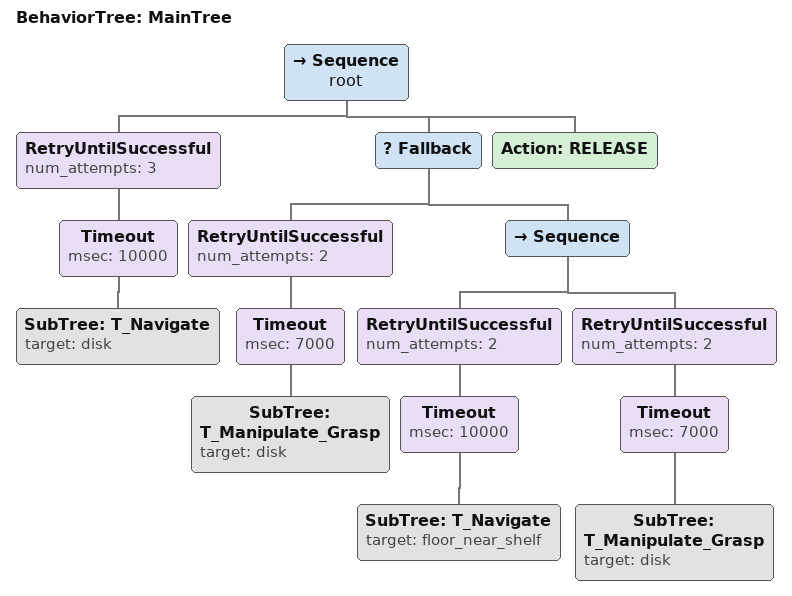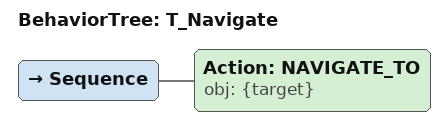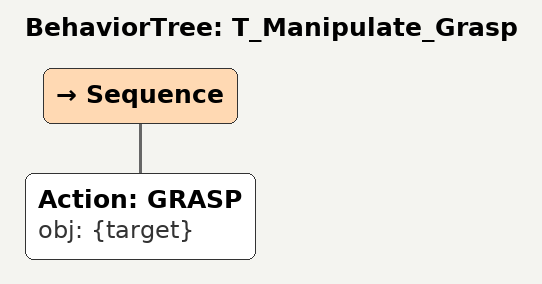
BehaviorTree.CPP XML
<root main_tree_to_execute="MainTree">
  <BehaviorTree ID="MainTree">
    <Sequence name="root">
      <!-- Retry navigation to disk up to 3 times with timeout -->
      <RetryUntilSuccessful num_attempts="3">
        <Timeout msec="10000">
          <SubTree ID="T_Navigate" target="disk"/>
        </Timeout>
      </RetryUntilSuccessful>
      <!-- Fallback: Robust grasp with recovery if disk is missing -->
      <Fallback>
        <!-- Primary grasp attempt with retry and timeout -->
        <RetryUntilSuccessful num_attempts="2">
          <Timeout msec="7000">
            <SubTree ID="T_Manipulate_Grasp" target="disk"/>
          </Timeout>
        </RetryUntilSuccessful>
        <!-- Recovery: Search and retry grasp at floor location -->
        <Sequence>
          <!-- Retry navigation to floor near shelf with timeout -->
          <RetryUntilSuccessful num_attempts="2">
            <Timeout msec="10000">
              <SubTree ID="T_Navigate" target="floor_near_shelf"/>
            </Timeout>
          </RetryUntilSuccessful>
          <!-- Retry grasp at new location with timeout -->
          <RetryUntilSuccessful num_attempts="2">
            <Timeout msec="7000">
              <SubTree ID="T_Manipulate_Grasp" target="disk"/>
            </Timeout>
          </RetryUntilSuccessful>
        </Sequence>
      </Fallback>
      <!-- Release disk after successful grasp -->
      <Action ID="RELEASE"/>
    </Sequence>
  </BehaviorTree>
  <BehaviorTree ID="T_Navigate">
    <Sequence>
      <Action ID="NAVIGATE_TO" obj="{target}"/>
    </Sequence>
  </BehaviorTree>
  <BehaviorTree ID="T_Manipulate_Grasp">
    <Sequence>
      <Action ID="GRASP" obj="{target}"/>
    </Sequence>
  </BehaviorTree>
</root>
